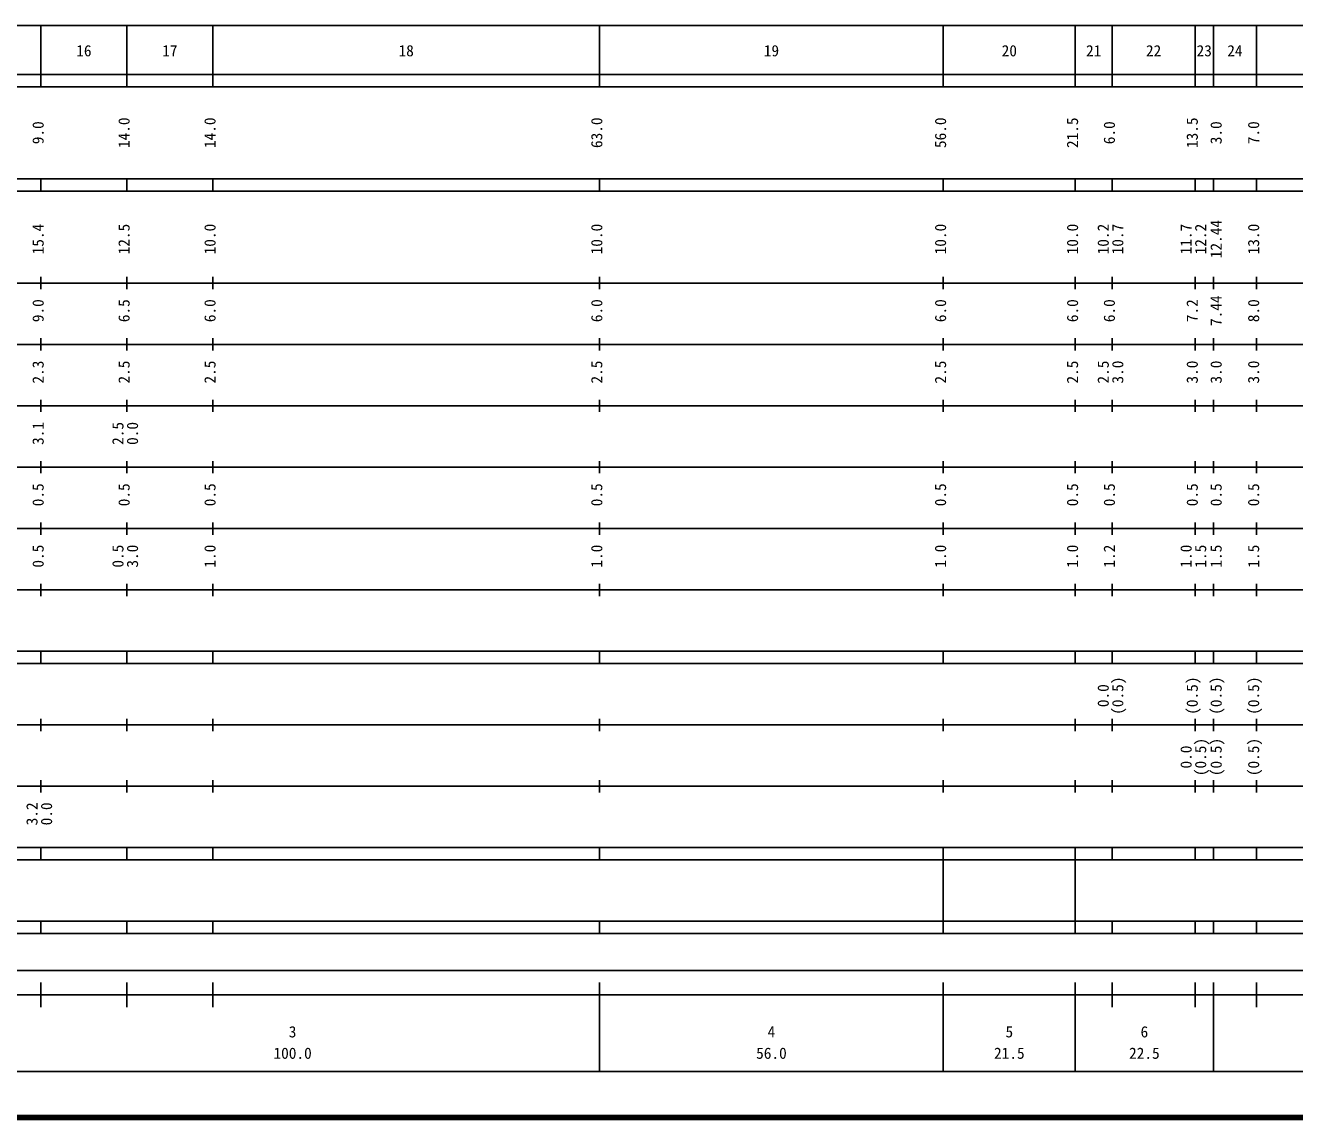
# Model space of a CAD drawing. Units: millimetres on the paper, enlarged 1000 times. Extents: x 40000 to 680000, y 20000 to 380000.
# Drawn here: x 274469 to 481224, y 20000 to 198000 of the extents above; entities that cross this region are included whole.
import ezdxf
from ezdxf.enums import TextEntityAlignment as Align

# ---------------------------------------------------------------- set-up
doc = ezdxf.new("R2010")
doc.units = ezdxf.units.MM
doc.header["$LTSCALE"] = 1000
doc.layers.add('M-TTL', color=2, linetype='Continuous', lineweight=140)
doc.layers.add('M-TTL-BAND', color=7, linetype='Continuous', lineweight=25)
doc.styles.add('ＭＳ ゴシック', font='')
doc.styles.get('ＭＳ ゴシック').set_extended_font_data('MS Gothic')

msp = doc.modelspace()

# ---------------------------------------------------------------- linework, layer by layer
at = {"layer": 'M-TTL'}
msp.add_line((40000, 20000), (680000, 20000), dxfattribs=at)
at = {"layer": 'M-TTL-BAND'}
for p, q in [((68000, 198000), (579000, 198000)), ((277000, 188000), (277000, 198000)), ((291000, 188000), (291000, 198000)), ((305000, 188000), (305000, 198000)), ((368000, 188000), (368000, 198000)), ((424000, 188000), (424000, 198000)), ((445500, 188000), (445500, 198000)), ((451500, 188000), (451500, 198000)), ((465000, 188000), (465000, 198000)), ((468000, 188000), (468000, 198000)), ((475000, 188000), (475000, 198000)), ((40000, 190000), (579000, 190000)), ((40000, 188000), (579000, 188000)), ((40000, 173000), (579000, 173000)), ((277000, 171000), (277000, 173000)), ((291000, 171000), (291000, 173000)), ((305000, 171000), (305000, 173000)), ((368000, 171000), (368000, 173000)), ((424000, 171000), (424000, 173000)), ((445500, 171000), (445500, 173000)), ((451500, 171000), (451500, 173000)), ((465000, 171000), (465000, 173000)), ((468000, 171000), (468000, 173000)), ((475000, 171000), (475000, 173000)), ((40000, 171000), (579000, 171000)), ((40000, 156000), (579000, 156000)), ((277000, 155000), (277000, 157000)), ((291000, 155000), (291000, 157000)), ((305000, 155000), (305000, 157000)), ((368000, 155000), (368000, 157000)), ((424000, 155000), (424000, 157000)), ((445500, 155000), (445500, 157000)), ((451500, 155000), (451500, 157000)), ((465000, 155000), (465000, 157000)), ((468000, 155000), (468000, 157000)), ((475000, 155000), (475000, 157000)), ((277000, 145000), (277000, 147000)), ((291000, 145000), (291000, 147000)), ((305000, 145000), (305000, 147000)), ((368000, 145000), (368000, 147000)), ((424000, 145000), (424000, 147000)), ((445500, 145000), (445500, 147000)), ((451500, 145000), (451500, 147000)), ((465000, 145000), (465000, 147000)), ((468000, 145000), (468000, 147000)), ((475000, 145000), (475000, 147000)), ((46000, 146000), (579000, 146000)), ((277000, 135000), (277000, 137000)), ((291000, 135000), (291000, 137000)), ((305000, 135000), (305000, 137000)), ((368000, 135000), (368000, 137000)), ((424000, 135000), (424000, 137000)), ((445500, 135000), (445500, 137000)), ((451500, 135000), (451500, 137000)), ((465000, 135000), (465000, 137000)), ((468000, 135000), (468000, 137000)), ((475000, 135000), (475000, 137000)), ((52000, 136000), (579000, 136000)), ((277000, 125000), (277000, 127000)), ((291000, 125000), (291000, 127000)), ((305000, 125000), (305000, 127000)), ((368000, 125000), (368000, 127000)), ((424000, 125000), (424000, 127000)), ((445500, 125000), (445500, 127000)), ((451500, 125000), (451500, 127000)), ((465000, 125000), (465000, 127000)), ((468000, 125000), (468000, 127000)), ((475000, 125000), (475000, 127000)), ((46000, 126000), (579000, 126000)), ((52000, 116000), (579000, 116000)), ((277000, 115000), (277000, 117000)), ((291000, 115000), (291000, 117000)), ((305000, 115000), (305000, 117000)), ((368000, 115000), (368000, 117000)), ((424000, 115000), (424000, 117000)), ((445500, 115000), (445500, 117000)), ((451500, 115000), (451500, 117000)), ((465000, 115000), (465000, 117000)), ((468000, 115000), (468000, 117000)), ((475000, 115000), (475000, 117000)), ((46000, 106000), (579000, 106000)), ((277000, 105000), (277000, 107000)), ((291000, 105000), (291000, 107000)), ((305000, 105000), (305000, 107000)), ((368000, 105000), (368000, 107000)), ((424000, 105000), (424000, 107000)), ((445500, 105000), (445500, 107000)), ((451500, 105000), (451500, 107000)), ((465000, 105000), (465000, 107000)), ((468000, 105000), (468000, 107000)), ((475000, 105000), (475000, 107000)), ((40000, 96000), (579000, 96000)), ((277000, 94000), (277000, 96000)), ((291000, 94000), (291000, 96000)), ((305000, 94000), (305000, 96000)), ((368000, 94000), (368000, 96000)), ((424000, 94000), (424000, 96000)), ((445500, 94000), (445500, 96000)), ((451500, 94000), (451500, 96000)), ((465000, 94000), (465000, 96000)), ((468000, 94000), (468000, 96000)), ((475000, 94000), (475000, 96000)), ((40000, 94000), (579000, 94000)), ((277000, 83000), (277000, 85000)), ((291000, 83000), (291000, 85000)), ((305000, 83000), (305000, 85000)), ((368000, 83000), (368000, 85000)), ((424000, 83000), (424000, 85000)), ((445500, 83000), (445500, 85000)), ((451500, 83000), (451500, 85000)), ((465000, 83000), (465000, 85000)), ((468000, 83000), (468000, 85000)), ((475000, 83000), (475000, 85000)), ((49000, 84000), (579000, 84000)), ((277000, 73000), (277000, 75000)), ((291000, 73000), (291000, 75000)), ((305000, 73000), (305000, 75000)), ((368000, 73000), (368000, 75000)), ((424000, 73000), (424000, 75000)), ((445500, 73000), (445500, 75000)), ((451500, 73000), (451500, 75000)), ((465000, 73000), (465000, 75000)), ((468000, 73000), (468000, 75000)), ((475000, 73000), (475000, 75000)), ((40000, 74000), (579000, 74000)), ((40000, 64000), (579000, 64000)), ((277000, 62000), (277000, 64000)), ((291000, 62000), (291000, 64000)), ((305000, 62000), (305000, 64000)), ((368000, 62000), (368000, 64000)), ((424000, 62000), (424000, 64000)), ((445500, 62000), (445500, 64000)), ((451500, 62000), (451500, 64000)), ((465000, 62000), (465000, 64000)), ((468000, 62000), (468000, 64000)), ((475000, 62000), (475000, 64000)), ((40000, 62000), (579000, 62000)), ((424000, 52000), (424000, 62000)), ((445500, 52000), (445500, 62000)), ((40000, 52000), (579000, 52000)), ((277000, 50000), (277000, 52000)), ((291000, 50000), (291000, 52000)), ((305000, 50000), (305000, 52000)), ((368000, 50000), (368000, 52000)), ((424000, 50000), (424000, 52000)), ((445500, 50000), (445500, 52000)), ((451500, 50000), (451500, 52000)), ((465000, 50000), (465000, 52000)), ((468000, 50000), (468000, 52000)), ((475000, 50000), (475000, 52000)), ((40000, 50000), (579000, 50000)), ((71000, 44000), (520000, 44000)), ((277000, 38000), (277000, 42000)), ((291000, 38000), (291000, 42000)), ((305000, 38000), (305000, 42000)), ((368000, 27500), (368000, 42000)), ((424000, 27500), (424000, 42000)), ((445500, 27500), (445500, 42000)), ((451500, 38000), (451500, 42000)), ((465000, 38000), (465000, 42000)), ((468000, 27500), (468000, 42000)), ((475000, 38000), (475000, 42000)), ((40000, 40000), (579000, 40000)), ((68000, 27500), (579000, 27500))]:
    msp.add_line(p, q, dxfattribs=at)

# ---------------------------------------------------------------- texts
at = {"layer": 'M-TTL-BAND', "style": 'ＭＳ ゴシック'}
for s, p in [('16', (284000, 192405)), ('17', (298000, 192405)), ('18', (336500, 192405)), ('19', (396000, 192405)), ('20', (434750, 192405)), ('21', (448500, 192405)), ('22', (458250, 192405)), ('23', (466500, 192405)), ('24', (471500, 192405)), ('3', (318000, 32523)), ('4', (396000, 32523)), ('5', (434750, 32523)), ('6', (456750, 32523)), ('100.0', (318000, 29033)), ('56.0', (396000, 29033)), ('21.5', (434750, 29033)), ('22.5', (456750, 29033))]:
    msp.add_text(s, height=1833, dxfattribs=at).set_placement(p, align=Align.BOTTOM_CENTER)
for s, p in [('9.0', (278000, 180500)), ('14.0', (292000, 180500)), ('14.0', (306000, 180500)), ('63.0', (369000, 180500)), ('56.0', (425000, 180500)), ('21.5', (446500, 180500)), ('6.0', (452500, 180500)), ('13.5', (466000, 180500)), ('3.0', (469894, 180500)), ('7.0', (476000, 180500)), ('15.4', (278000, 163174)), ('12.5', (292000, 163174)), ('10.0', (306000, 163174)), ('10.0', (369000, 163174)), ('10.0', (425000, 163174)), ('10.0', (446500, 163174)), ('10.2', (451500, 163174)), ('10.7', (453870, 163174)), ('11.7', (465000, 163174)), ('12.2', (467370, 163174)), ('12.44', (469894, 163174)), ('13.0', (476000, 163174)), ('9.0', (278000, 151500)), ('6.5', (292000, 151500)), ('6.0', (306000, 151500)), ('6.0', (369000, 151500)), ('6.0', (425000, 151500)), ('6.0', (446500, 151500)), ('6.0', (452500, 151500)), ('7.2', (466000, 151500)), ('7.44', (469894, 151500)), ('8.0', (476000, 151500)), ('2.3', (278000, 141500)), ('2.5', (292000, 141500)), ('2.5', (306000, 141500)), ('2.5', (369000, 141500)), ('2.5', (425000, 141500)), ('2.5', (446500, 141500)), ('2.5', (451500, 141500)), ('3.0', (453870, 141500)), ('3.0', (466000, 141500)), ('3.0', (469894, 141500)), ('3.0', (476000, 141500)), ('3.1', (278000, 131500)), ('2.5', (291000, 131500)), ('0.0', (293370, 131500)), ('0.5', (278000, 121500)), ('0.5', (292000, 121500)), ('0.5', (306000, 121500)), ('0.5', (369000, 121500)), ('0.5', (425000, 121500)), ('0.5', (446500, 121500)), ('0.5', (452500, 121500)), ('0.5', (466000, 121500)), ('0.5', (469894, 121500)), ('0.5', (476000, 121500)), ('0.5', (278000, 111500)), ('0.5', (291000, 111500)), ('3.0', (293370, 111500)), ('1.0', (306000, 111500)), ('1.0', (369000, 111500)), ('1.0', (425000, 111500)), ('1.0', (446500, 111500)), ('1.2', (452500, 111500)), ('1.0', (465000, 111500)), ('1.5', (467370, 111500)), ('1.5', (469894, 111500)), ('1.5', (476000, 111500)), ('(0.5)', (453870, 88764)), ('(0.5)', (466000, 88764)), ('(0.5)', (469894, 88764)), ('(0.5)', (476000, 88764)), ('0.0', (451500, 88764)), ('(0.5)', (467370, 78764)), ('(0.5)', (469894, 78764)), ('(0.5)', (476000, 78764)), ('0.0', (465000, 78764)), ('3.2', (277000, 69500)), ('0.0', (279370, 69500))]:
    msp.add_text(s, height=1833, rotation=90, dxfattribs=at).set_placement(p, align=Align.BOTTOM_CENTER)

doc.saveas('drawing.dxf')
